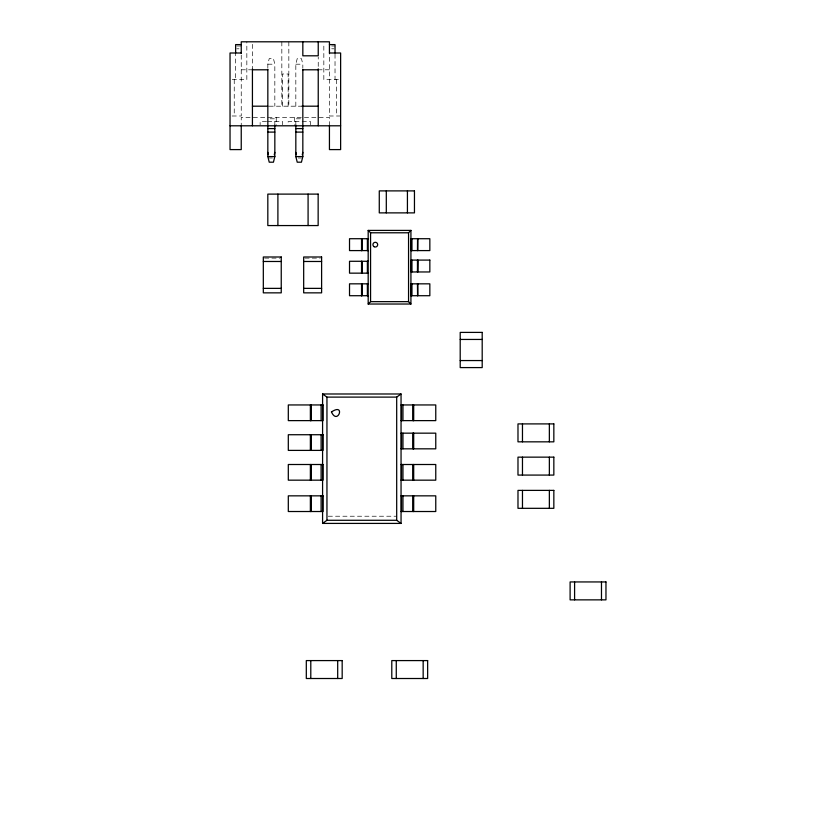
<?xml version="1.0" encoding="UTF-8"?>
<svg xmlns="http://www.w3.org/2000/svg" width="836" height="836" viewBox="0 0 836 836"><rect width="100%" height="100%" fill="white"/><g stroke="black" fill="none" stroke-linecap="round" stroke-linejoin="round"><path stroke-width="0.63" stroke-dasharray="4.18 3.13" d="M267.834 68.019L267.834 64.194L269.234 58.604L273.435 58.604L274.835 64.194L274.835 106.193M295.829 106.193L295.829 64.194L297.229 58.604L301.43 58.604L302.831 64.194L302.831 68.019M236.755 46.001L241.238 46.001M331.673 46.001L335.027 46.001M236.755 48.801L238.991 48.801M331.673 48.801L333.909 48.801M267.834 64.194L274.835 64.194M295.829 64.194L302.831 64.194M241.238 69.796L252.43 69.796M329.436 69.796L318.234 69.796L318.234 57.067M232.272 79.598L246.839 79.598L246.839 41.8M338.392 79.598L323.835 79.598L323.835 44.402M269.108 106.193L302.831 106.193M232.136 115.995L241.238 115.995L241.238 51.602M340.628 115.995L329.436 115.995L329.436 51.602M270.164 118.796L274.835 118.796L274.835 124.752M300.5 118.796L295.829 118.796L295.829 124.752M266.548 121.596L260.132 121.596L260.132 124.752M267.562 121.596L282.537 121.596L282.537 124.752M269.234 157.994L272.379 157.994M298.285 157.994L301.43 157.994M264.594 258.115L279.966 258.115M304.962 258.115L320.324 258.115M328.235 516.22L396.692 516.22M336.427 79.598L336.427 115.995M335.027 54.141L335.027 79.598M329.436 125.797L329.436 117.395L241.238 117.395L241.238 125.797M310.532 124.752L310.532 121.596L288.138 121.596L288.138 124.752M294.429 117.395L294.429 125.797M288.838 41.8L288.838 106.193M288.138 106.193L288.138 73.996L282.537 73.996L282.537 106.193M281.836 41.8L281.836 106.193M276.235 117.395L276.235 125.797M252.43 44.35L252.43 68.531M235.637 51.602L235.637 79.598M234.237 79.598L234.237 115.995"/><path stroke-width="1.25" d="M417.572 271.961L417.749 260.09M274.271 154.639L274.835 152.392M274.835 125.097L274.835 156.593L273.435 162.194L269.234 162.194L267.834 156.593L267.834 69.294M302.277 154.639L302.831 152.392M302.831 69.294L302.831 156.593L301.43 162.194L297.229 162.194L295.829 156.593L295.829 125.097M410.925 304.022L408.553 301.65L408.553 232.784L410.925 230.412L368.185 230.412L368.185 304.022L410.925 304.022L410.925 230.412M368.185 304.022L370.567 301.65L370.567 232.784L368.185 230.412M322.581 393.986L326.949 397.11L396.692 397.11L401.05 393.986L401.05 523.409L322.581 523.409L322.581 393.986L401.05 393.986M322.581 523.409L326.949 520.285L396.692 520.285L401.05 523.409M241.238 44.601L235.637 44.601L235.637 53.002M329.436 44.601L335.027 44.601L335.027 53.002M241.238 53.002L230.036 53.002L230.036 149.592L241.238 149.592L241.238 125.797M329.436 53.002L340.628 53.002L340.628 149.592L329.436 149.592L329.436 125.797M252.43 69.796L267.834 69.796M302.831 69.796L318.234 69.796M252.43 106.193L267.834 106.193M301.932 106.193L318.234 106.193M230.036 125.797L340.628 125.797M267.834 128.598L274.835 128.598M295.829 128.598L302.831 128.598M267.834 132.098L274.835 132.098M295.829 132.098L302.831 132.098M267.834 156.593L274.835 156.593M295.829 156.593L302.831 156.593M370.567 232.784L408.553 232.784M368.425 238.72L349.521 238.72L349.521 250.591L368.425 250.591M410.925 238.72L429.84 238.72L429.84 250.591L410.925 250.591M368.425 261.281L349.521 261.281L349.521 273.153L368.425 273.153M263.319 261.48L281.241 261.48M303.677 261.48L321.609 261.48M368.425 283.832L349.521 283.832L349.521 295.714L368.425 295.714M410.925 283.832L429.84 283.832L429.84 295.714L410.925 295.714M263.319 288.368L281.241 288.368M303.677 288.368L321.609 288.368M370.567 301.65L408.553 301.65M460.208 339.447L482.194 339.447M460.208 360.556L482.194 360.556M401.05 404.948L435.765 404.948L435.765 420.623L401.05 420.623M401.05 433.163L435.765 433.163L435.765 448.827L401.05 448.827M401.05 464.502L435.765 464.502L435.765 480.167L401.05 480.167M401.05 495.842L435.765 495.842L435.765 511.517L401.05 511.517M295.829 152.392L296.393 154.639M267.834 152.392L268.398 154.639M601.481 581.94L601.481 599.861M574.593 581.94L574.593 599.861M549.356 423.904L549.356 441.836M549.356 457.146L549.356 475.078M549.356 490.387L549.356 508.319M522.469 423.904L522.469 441.836M522.469 457.146L522.469 475.078M522.469 490.387L522.469 508.319M423.162 660.586L423.162 678.508M417.812 238.72L417.812 250.591M417.812 260.09L417.812 271.961M417.812 283.832L417.812 295.714M417.572 238.72L417.467 250.591M417.467 260.09L417.467 271.961M417.467 283.832L417.572 295.714M413.695 404.948L413.695 420.623M413.695 433.163L413.695 448.827M413.695 464.502L413.695 480.167M413.695 495.842L413.695 511.517M413.256 404.948L413.256 420.623M413.256 433.163L413.256 448.827M413.256 464.502L413.256 480.167M413.256 495.842L413.256 511.517M413.057 404.948L413.057 420.623M413.057 433.163L413.057 448.827M413.057 464.502L413.057 480.167M413.057 495.842L413.057 511.517M411.96 238.72L411.96 250.591M411.96 260.09L411.96 271.961M411.96 283.832L411.96 295.714M411.166 238.72L411.166 250.591M411.166 283.832L411.166 295.714M407.425 190.89L407.425 212.877M402.952 404.948L402.952 420.623M402.952 433.163L402.952 448.827M402.952 464.502L402.952 480.167M402.952 495.842L402.952 511.517M401.489 404.948L401.489 420.623M401.489 433.163L401.489 448.827M401.489 464.502L401.489 480.167M401.489 495.842L401.489 511.517M396.692 397.11L396.692 520.285M396.274 660.586L396.274 678.508M386.305 190.89L386.305 212.877M367.391 238.72L367.391 250.591M367.391 261.281L367.391 273.153M367.391 283.832L367.391 295.714M361.539 238.72L361.539 250.591M361.539 261.281L361.539 273.153M361.539 283.832L361.539 295.714M337.692 660.586L337.692 678.508M329.436 53.253L329.436 41.8L241.238 41.8L241.238 53.253M326.949 397.11L326.949 520.285M321.118 404.948L321.118 420.623M321.118 434.73L321.118 450.395M321.118 464.502L321.118 480.167M321.118 495.842L321.118 511.517M318.234 41.8L318.234 55.803L302.831 55.803L302.831 41.8M318.234 68.845L318.234 125.797M311.013 404.948L311.013 420.623M311.013 434.73L311.013 450.395M311.013 464.502L311.013 480.167M311.013 495.842L311.013 511.517M310.814 404.948L310.814 420.623M310.814 434.73L310.814 450.395M310.814 464.502L310.814 480.167M310.814 495.842L310.814 511.517M310.793 660.586L310.793 678.508M310.375 404.948L310.375 420.623M310.375 434.73L310.375 450.395M310.375 464.502L310.375 480.167M310.375 495.842L310.375 511.517M308.087 194.109L308.087 225.563M277.897 194.109L277.897 225.563M252.43 68.845L252.43 125.797M331.453 411.97C337.796 425.817 345.926 402.262 331.453 411.97M414.457 190.89L379.272 190.89L379.272 212.877L414.457 212.877L414.457 190.89M318.15 194.109L267.823 194.109L267.823 225.563L318.15 225.563L318.15 194.109M281.241 256.997L263.319 256.997L263.319 292.851L281.241 292.851L281.241 256.997M321.609 256.997L303.677 256.997L303.677 292.851L321.609 292.851L321.609 256.997M429.84 260.09L411.166 260.09L411.166 271.961L429.84 271.961L429.84 260.09M482.194 332.404L460.208 332.404L460.208 367.589L482.194 367.589L482.194 332.404M323.02 404.948L288.305 404.948L288.305 420.623L323.02 420.623L323.02 404.948M553.84 423.904L517.986 423.904L517.986 441.836L553.84 441.836L553.84 423.904M323.02 434.73L288.305 434.73L288.305 450.395L323.02 450.395L323.02 434.73M553.84 457.146L517.986 457.146L517.986 475.078L553.84 475.078L553.84 457.146M323.02 464.502L288.305 464.502L288.305 480.167L323.02 480.167L323.02 464.502M553.84 490.387L517.986 490.387L517.986 508.319L553.84 508.319L553.84 490.387M323.02 495.842L288.305 495.842L288.305 511.517L323.02 511.517L323.02 495.842M605.964 581.94L570.11 581.94L570.11 599.861L605.964 599.861L605.964 581.94M342.175 660.586L306.31 660.586L306.31 678.508L342.175 678.508L342.175 660.586M427.645 660.586L391.791 660.586L391.791 678.508L427.645 678.508L427.645 660.586M361.883 250.591L361.883 238.72L361.779 250.591M361.883 273.153L361.883 261.281L361.779 273.153M361.883 295.714L361.883 283.832L361.779 295.714M374.12 246.714A2.372 2.372 0 0 0 377.684 244.655A2.372 2.372 0 0 0 374.12 242.607A2.372 2.372 0 0 0 374.12 246.714"/></g></svg>
